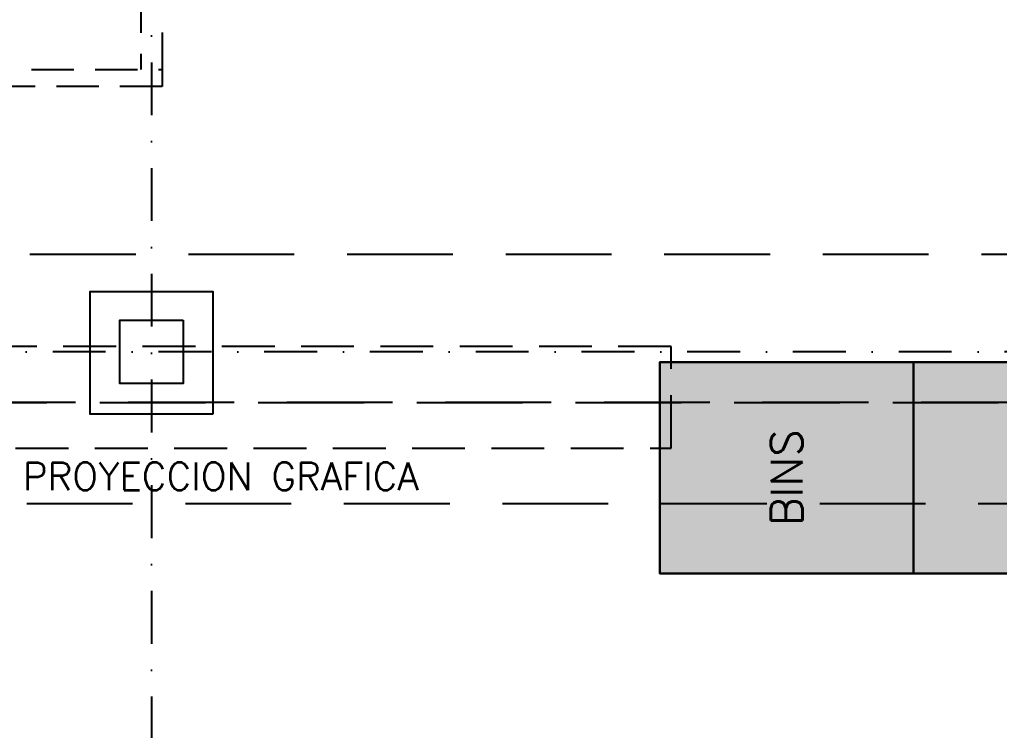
# Model space of a CAD drawing. Header units: millimetres. Extents: x 340 to 1003762, y 22 to 362022.
# Drawn here: x 579597 to 584230, y 281265 to 284628 of the extents above; entities that cross this region are included whole.
import ezdxf
from ezdxf.enums import TextEntityAlignment as Align

# ---------------------------------------------------------------- set-up
doc = ezdxf.new("R2010")
doc.units = ezdxf.units.MM
for name, pattern in [('LSBB_P_002 - PLANTA 1° NIVEL SALA DE VENTAS$0$000_ALTILLO PROPUESTA$0$HIDDEN', [0.375, 0.25, -0.125]), ('LSBB_P_002 - PLANTA 1° NIVEL SALA DE VENTAS$0$DASHDOT2', [0.5, 0.25, -0.125, 0, -0.125]), ('LSBB_P_002 - PLANTA 1° NIVEL SALA DE VENTAS$0$DASHED', [0.75, 0.5, -0.25]), ('LSBB_P_002 - PLANTA 1° NIVEL SALA DE VENTAS$0$HIDDEN', [0.375, 0.25, -0.125])]:
    doc.linetypes.add(name, pattern=pattern)
for name, color, linetype in [('A-DEMOLICION SV', 40, 'Continuous'), ('LSBB_P_002 - PLANTA 1° NIVEL SALA DE VENTAS$0$A-DEMOLICIONES', 30, 'LSBB_P_002 - PLANTA 1° NIVEL SALA DE VENTAS$0$DASHED'), ('LSBB_P_002 - PLANTA 1° NIVEL SALA DE VENTAS$0$A-LAYOUT', 7, 'Continuous'), ('LSBB_P_002 - PLANTA 1° NIVEL SALA DE VENTAS$0$A-SALA-MUEB-ESPC', 1, 'Continuous'), ('LSBB_P_002 - PLANTA 1° NIVEL SALA DE VENTAS$0$CENEFA', 6, 'LSBB_P_002 - PLANTA 1° NIVEL SALA DE VENTAS$0$HIDDEN'), ('LSBB_P_002 - PLANTA 1° NIVEL SALA DE VENTAS$0$EJES', 8, 'LSBB_P_002 - PLANTA 1° NIVEL SALA DE VENTAS$0$DASHDOT2'), ('LSBB_P_002 - PLANTA 1° NIVEL SALA DE VENTAS$0$ESTRUCTURA', 5, 'Continuous'), ('LSBB_P_002 - PLANTA 1° NIVEL SALA DE VENTAS$0$LAYOUT$0$A-GONDOLAS DELGADO', 8, 'Continuous'), ('LSBB_P_002 - PLANTA 1° NIVEL SALA DE VENTAS$0$TEXTO LAYOUT', 2, 'Continuous'), ('LSBB_P_002 - PLANTA 1° NIVEL SALA DE VENTAS$0$ZOCALOS-HORM', 8, 'Continuous')]:
    doc.layers.add(name, color=color, linetype=linetype)
doc.layers.add('LSBB_P_002 - PLANTA 1° NIVEL SALA DE VENTAS$0$LAYOUT$0$A-SALA-HATCH-PANADERIA', color=7, linetype='Continuous', true_color=0x9e0000)
doc.styles.add('LSBB_P_002 - PLANTA 1° NIVEL SALA DE VENTAS$0$LAYOUT$0$ARQ', font='SIMPLEX.shx')
doc.styles.add('LSBB_P_002 - PLANTA 1° NIVEL SALA DE VENTAS$0$REF-LAYOUT-19$0$REF-LAYOUT-13$0$ROMANS', font='romans', dxfattribs={"height": 52})

# ---------------------------------------------------------------- blocks, each defined once
blk = doc.blocks.new('LSBB_P_002 - PLANTA 1° NIVEL SALA DE VENTAS$0$LAYOUT$0$BINS')
h = blk.add_hatch(color=256)
h.dxf.hatch_style = 1
h.paths.add_polyline_path([(6149.9286, -1161.8638), (6149.9286, -1163.0638), (6148.9286, -1163.0638), (6148.9286, -1161.8638)])
at = {"layer": 'LSBB_P_002 - PLANTA 1° NIVEL SALA DE VENTAS$0$A-SALA-MUEB-ESPC'}
blk.add_lwpolyline([(6149.9286, -1161.8638), (6149.9286, -1163.0638), (6148.9286, -1163.0638), (6148.9286, -1161.8638)], close=True, dxfattribs=at)
at = {"layer": 'LSBB_P_002 - PLANTA 1° NIVEL SALA DE VENTAS$0$A-SALA-MUEB-ESPC', "style": 'LSBB_P_002 - PLANTA 1° NIVEL SALA DE VENTAS$0$LAYOUT$0$ARQ'}
blk.add_text('BINS', height=0.15, rotation=180, dxfattribs=at).set_placement((6149.7038, -1162.3895))
blk = doc.blocks.new('LSBB_P_002 - PLANTA 1° NIVEL SALA DE VENTAS$0$SVLY')
at = {"layer": 'LSBB_P_002 - PLANTA 1° NIVEL SALA DE VENTAS$0$ESTRUCTURA'}
blk.add_lwpolyline([(1003.5895, 297.3157), (1003.5895, 297.0157), (1003.2895, 297.0157), (1003.2895, 297.3157)], close=True, dxfattribs=at)
at = {"layer": 'LSBB_P_002 - PLANTA 1° NIVEL SALA DE VENTAS$0$ESTRUCTURA', "color": 5}
blk.add_lwpolyline([(1003.5895, 297.3157), (1003.5895, 297.0157), (1003.2895, 297.0157), (1003.2895, 297.3157)], close=True, dxfattribs=at)
at = {"layer": 'LSBB_P_002 - PLANTA 1° NIVEL SALA DE VENTAS$0$LAYOUT$0$A-GONDOLAS DELGADO', "elevation": 0}
for points in [[(1007.0435, 297.1162), (1005.8435, 297.1162), (1005.8435, 296.1162), (1007.0435, 296.1162)], [(1008.2435, 297.1162), (1007.0435, 297.1162), (1007.0435, 296.1162), (1008.2435, 296.1162)]]:
    blk.add_lwpolyline(points, close=True, dxfattribs=at)
at = {"layer": 'LSBB_P_002 - PLANTA 1° NIVEL SALA DE VENTAS$0$LAYOUT$0$A-SALA-HATCH-PANADERIA', "rotation": 270}
for p in [(2168.9073, 6446.0448, 0), (2170.1073, 6446.0448, 0)]:
    blk.add_blockref('LSBB_P_002 - PLANTA 1° NIVEL SALA DE VENTAS$0$LAYOUT$0$BINS', p, dxfattribs=at)
at = {"layer": 'LSBB_P_002 - PLANTA 1° NIVEL SALA DE VENTAS$0$TEXTO LAYOUT', "color": 2, "linetype": 'Continuous', "style": 'LSBB_P_002 - PLANTA 1° NIVEL SALA DE VENTAS$0$REF-LAYOUT-19$0$REF-LAYOUT-13$0$ROMANS'}
blk.add_text('PROYECCION GRAFICA', height=0.13, dxfattribs=at).set_placement((1003.7665, 296.511, -0.0189), align=Align.CENTER)
blk = doc.blocks.new('LSBB_P_002 - PLANTA 1° NIVEL SALA DE VENTAS$0$DEMOL')
at = {"layer": 'LSBB_P_002 - PLANTA 1° NIVEL SALA DE VENTAS$0$A-DEMOLICIONES', "linetype": 'LSBB_P_002 - PLANTA 1° NIVEL SALA DE VENTAS$0$000_ALTILLO PROPUESTA$0$HIDDEN', "ltscale": 0.8}
for p, q in [((1003.4895, 301.3752, 2), (1003.4895, 298.5009)), ((1003.3895, 301.2748), (1003.3895, 298.5009)), ((1000.4725, 298.5009), (1003.4895, 298.5009)), ((1003.4895, 298.5009), (1003.4895, 298.4209)), ((1003.4895, 298.4209), (1000.4725, 298.4209))]:
    blk.add_line(p, q, dxfattribs=at)
blk = doc.blocks.new('LSBB_P_002 - PLANTA 1° NIVEL SALA DE VENTAS', base_point=(223.5696, 14.2202))
at = {"layer": 'LSBB_P_002 - PLANTA 1° NIVEL SALA DE VENTAS$0$CENEFA', "color": 7, "ltscale": 2}
for p, q in [((874.6145, 297.6256), (776.1244, 297.6256)), ((874.6145, 297.6256), (799.2495, 297.6256)), ((872.8295, 296.9256), (795.6945, 296.9256)), ((795.6945, 296.9256), (872.8295, 296.9256)), ((872.3495, 296.4456), (796.1745, 296.4456))]:
    blk.add_line(p, q, dxfattribs=at)
at = {"layer": 'LSBB_P_002 - PLANTA 1° NIVEL SALA DE VENTAS$0$CENEFA', "color": 7}
for p, q in [((805.8969, 297.1896), (801.2969, 297.1896)), ((805.8969, 297.1896), (801.2969, 297.1896)), ((805.8969, 296.7096), (805.8969, 297.1896)), ((805.8969, 296.7096), (805.8969, 297.1896)), ((801.2969, 296.7096), (805.8969, 296.7096)), ((801.2969, 296.7096), (805.8969, 296.7096))]:
    blk.add_line(p, q, dxfattribs=at)
at = {"layer": 'LSBB_P_002 - PLANTA 1° NIVEL SALA DE VENTAS$0$CENEFA', "color": 7, "ltscale": 2}
blk.add_lwpolyline([(795.6145, 253.3956), (795.6145, 257.7156), (795.8395, 257.7156), (795.8395, 258.1556), (798.4273, 258.1556), (798.4273, 257.9171), (798.5795, 257.9171), (798.5795, 263.4156), (795.6945, 263.4156), (795.6945, 296.9256), (872.8295, 296.9256), (872.8295, 249.1906), (859.1489, 249.1906), (859.1489, 250.068), (855.8019, 250.068), (855.8019, 257.6795), (849.1846, 257.6795), (849.1846, 262.9554), (848.6586, 262.9554), (848.6586, 257.1295), (855.289, 257.1295), (855.289, 253.3956)], close=True, dxfattribs=at)
at = {"layer": 'LSBB_P_002 - PLANTA 1° NIVEL SALA DE VENTAS$0$EJES'}
for p, q in [((803.4395, 309.5368), (803.4395, 242.5191)), ((879.7376, 297.1656), (769.0572, 297.1656))]:
    blk.add_line(p, q, dxfattribs=at)
at = {"layer": 'LSBB_P_002 - PLANTA 1° NIVEL SALA DE VENTAS$0$ESTRUCTURA'}
blk.add_lwpolyline([(803.5895, 297.3156), (803.5895, 297.0156), (803.2895, 297.0156), (803.2895, 297.3156)], close=True, dxfattribs=at)
at = {"layer": 'LSBB_P_002 - PLANTA 1° NIVEL SALA DE VENTAS$0$ESTRUCTURA', "color": 5}
blk.add_lwpolyline([(803.5895, 297.3156), (803.5895, 297.0156), (803.2895, 297.0156), (803.2895, 297.3156)], close=True, dxfattribs=at)
at = {"layer": 'LSBB_P_002 - PLANTA 1° NIVEL SALA DE VENTAS$0$ZOCALOS-HORM'}
blk.add_lwpolyline([(803.7295, 296.87), (803.1495, 296.87), (803.1495, 297.45), (803.7295, 297.45)], close=True, dxfattribs=at)
at = {"layer": 'LSBB_P_002 - PLANTA 1° NIVEL SALA DE VENTAS$0$A-DEMOLICIONES'}
blk.add_blockref('LSBB_P_002 - PLANTA 1° NIVEL SALA DE VENTAS$0$DEMOL', (-200, 0), dxfattribs=at)
at = {"layer": 'LSBB_P_002 - PLANTA 1° NIVEL SALA DE VENTAS$0$A-LAYOUT', "color": 1}
blk.add_blockref('LSBB_P_002 - PLANTA 1° NIVEL SALA DE VENTAS$0$SVLY', (-200, 0), dxfattribs=at)

msp = doc.modelspace()

# ---------------------------------------------------------------- block references
at = {"layer": 'A-DEMOLICION SV', "xscale": 1000, "yscale": 1000, "zscale": 1000}
msp.add_blockref('LSBB_P_002 - PLANTA 1° NIVEL SALA DE VENTAS', (350.9, 111.5), dxfattribs=at)

doc.saveas('drawing.dxf')
